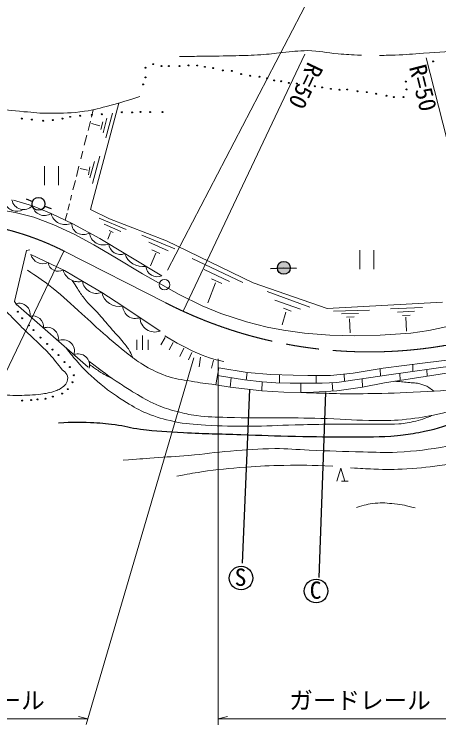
# Model space of a CAD drawing. Units: millimetres, scale not verified. Extents: x 40000 to 680000, y 20000 to 380000.
# Drawn here: x 414158 to 459111, y 240620 to 315854 of the extents above; entities that cross this region are included whole.
import ezdxf
from ezdxf.enums import TextEntityAlignment as Align

# ---------------------------------------------------------------- set-up
doc = ezdxf.new("R2010")
doc.units = ezdxf.units.MM
doc.header["$LTSCALE"] = 1000
doc.linetypes.add('CHAIN', pattern=[18.5, 12, -1.5, 3.5, -1.5])
for name, color, linetype, lineweight in [('M-BGD', 7, 'Continuous', 13), ('M-BMK', 2, 'CHAIN', 13), ('M-STR-HTXT', 7, 'Continuous', 13)]:
    doc.layers.add(name, color=color, linetype=linetype, lineweight=lineweight)
doc.styles.add('ＭＳ ゴシック', font='')
doc.styles.get('ＭＳ ゴシック').set_extended_font_data('MS Gothic')

msp = doc.modelspace()

# ---------------------------------------------------------------- hatches: boundary and pattern name
at = {"layer": 'M-BGD'}
msp.add_hatch(color=256, dxfattribs=at).paths.add_polyline_path([(443377, 288900, 0.97359), (442030, 289128, 0.01338), (442024, 289092, 1)])

# ---------------------------------------------------------------- linework, layer by layer
for p, q in [((425244, 306442), (422223, 295178)), ((422334, 304959), (422534, 305746)), ((423591, 303278), (423974, 304838)), ((424563, 305362), (423843, 302773)), ((421976, 303548), (422223, 304520)), ((423226, 304035), (422329, 304296)), ((423535, 304455), (423320, 303661)), ((421578, 301978), (421846, 303034)), ((421211, 300529), (421417, 301342)), ((422163, 298542), (422654, 300253)), ((423215, 300814), (422457, 297939)), ((417354, 299763), (417354, 297763)), ((418854, 297763), (418854, 299763)), ((420741, 298678), (421014, 299753)), ((421911, 299355), (421132, 299531)), ((422163, 299706), (422009, 298865)), ((420377, 297242), (420630, 298237)), ((420101, 296152), (420238, 296694)), ((414079, 296160), (416079, 295568)), ((419840, 295124), (420003, 295766)), ((411788, 295280), (414255, 294874)), ((416079, 295568), (418061, 294751)), ((422223, 295178), (424250, 294205)), ((414255, 294874), (416246, 294369)), ((416246, 294369), (418349, 293570)), ((418061, 294751), (420374, 293657)), ((419565, 294040), (419758, 294800)), ((423164, 294250), (426010, 293045)), ((424250, 294205), (430265, 291877)), ((418349, 293570), (420578, 292539)), ((420374, 293657), (423206, 292115)), ((425449, 292834), (423683, 293619)), ((424351, 292736), (424064, 292044)), ((424619, 292749), (424195, 292954)), ((420578, 292539), (422597, 291446)), ((423206, 292115), (425968, 290433)), ((427659, 292449), (431155, 291009)), ((422597, 291446), (424826, 290121)), ((430463, 290785), (428407, 291701)), ((430265, 291877), (439449, 287428)), ((415455, 290850), (414179, 285424)), ((415806, 290920), (415455, 290850)), ((415924, 290414), (419485, 288718)), ((425968, 290433), (429778, 288140)), ((429136, 290542), (428603, 289215)), ((428743, 290906), (429575, 290514)), ((450739, 290855), (450739, 288855)), ((452239, 288855), (452239, 290855)), ((424826, 290121), (427728, 288376)), ((432988, 289992), (438372, 287440)), ((419485, 288718), (421392, 287582)), ((427728, 288376), (431640, 286188)), ((434287, 288833), (436942, 287571)), ((421392, 287582), (423424, 286390)), ((435460, 287396), (434647, 285312)), ((435063, 287823), (436138, 287328)), ((439449, 287428), (447283, 284682)), ((423424, 286390), (425664, 284939)), ((431640, 286188), (434051, 284993)), ((440934, 286506), (445455, 284844)), ((414179, 285424), (414418, 285059)), ((414333, 285189), (421977, 278486)), ((441752, 285594), (444485, 284627)), ((447283, 284682), (459494, 285362)), ((425664, 284939), (429604, 282303)), ((434051, 284993), (436028, 284173)), ((442658, 284718), (443478, 284403)), ((447958, 284421), (451762, 284533)), ((453996, 284657), (457374, 284811)), ((454725, 284307), (456533, 284419)), ((436028, 284173), (438762, 283290)), ((442918, 284318), (442544, 282982)), ((448799, 284122), (450621, 284169)), ((449332, 283776), (450135, 283814)), ((455257, 283970), (456071, 283998)), ((455622, 283774), (455706, 282302)), ((438762, 283290), (440928, 282722)), ((449649, 283608), (449743, 282122)), ((458067, 282365), (461012, 282995)), ((440928, 282722), (442653, 282407)), ((442653, 282407), (444903, 282070)), ((456154, 282070), (458067, 282365)), ((427127, 280309), (427127, 281381)), ((427740, 280309), (427740, 281841)), ((428352, 280309), (428352, 281381)), ((430141, 281617), (429693, 280850)), ((430088, 281790), (431416, 281023)), ((444903, 282070), (447574, 281881)), ((447574, 281881), (450181, 281818)), ((450181, 281818), (452894, 281860)), ((452894, 281860), (456154, 282070)), ((430989, 281096), (430568, 280311)), ((431416, 281023), (432182, 280631)), ((432182, 280631), (433079, 280163)), ((432110, 280507), (431680, 279610)), ((432964, 280034), (432615, 279267)), ((433079, 280163), (434042, 279771)), ((433899, 279554), (433740, 278507)), ((434042, 279771), (434827, 279481)), ((434827, 279481), (435547, 279247)), ((435250, 279223), (435034, 278363)), ((435547, 279247), (436360, 279088)), ((453812, 277664), (464818, 279227)), ((457662, 278933), (464497, 279774)), ((435505, 276628), (435833, 278428)), ((435833, 278428), (438820, 277903)), ((453225, 278365), (457662, 278933)), ((464873, 278636), (453373, 276840)), ((456358, 278766), (456349, 278024)), ((438820, 277903), (438715, 277117)), ((438820, 277903), (441343, 277713)), ((441343, 277713), (443678, 277629)), ((442242, 277681), (442232, 276818)), ((443678, 277629), (445234, 277587)), ((447631, 277608), (450029, 277861)), ((448323, 276844), (453812, 277664)), ((449078, 277761), (449111, 276962)), ((450029, 277861), (453225, 278365)), ((452888, 278312), (452926, 277532)), ((454983, 277830), (455008, 277096)), ((457847, 278237), (457888, 277545)), ((435681, 277594), (438523, 277138)), ((437037, 276376), (437120, 277363)), ((438523, 277138), (440416, 276928)), ((440416, 276928), (440358, 275973)), ((440416, 276928), (441867, 276823)), ((445234, 277587), (447631, 277608)), ((446118, 277595), (446127, 276781)), ((451010, 277245), (451041, 276358)), ((437037, 276376), (435505, 276628)), ((440358, 275973), (437037, 276376)), ((441867, 276823), (443360, 276802)), ((443360, 276802), (445043, 276781)), ((444494, 276788), (444493, 275799)), ((445043, 276781), (446746, 276781)), ((446746, 276781), (448323, 276844)), ((447835, 276824), (447882, 275947)), ((448314, 275973), (451041, 276358)), ((453373, 276840), (451041, 276358)), ((442697, 275829), (440358, 275973)), ((445220, 275787), (442697, 275829)), ((445220, 275787), (448314, 275973)), ((448327, 266399), (448747, 267799)), ((448747, 267799), (449167, 266399)), ((449517, 266399), (448817, 266399))]:
    msp.add_line(p, q, dxfattribs=at)
at = {"layer": 'M-BGD', "lineweight": 25}
for p, q in [((415419, 296290), (416095, 296024)), ((417369, 295533), (418064, 295271)), ((441297, 288930), (442700, 288996)), ((442700, 288996), (444033, 288949)), ((439083, 276128), (438280, 257717)), ((447109, 275801), (446427, 256215))]:
    msp.add_line(p, q, dxfattribs=at)
for centre, radius in [((458508, 310862), 50), ((428061, 310184), 50), ((428874, 310562), 50), ((429744, 310366), 50), ((430543, 310366), 50), ((431664, 310366), 50), ((432618, 310436), 50), ((433543, 310422), 50), ((434356, 310282), 50), ((435239, 310156), 50), ((436235, 309903), 50), ((437188, 309847), 50), ((438184, 309511), 50), ((439151, 309343), 50), ((440118, 309230), 50), ((427795, 308417), 50), ((428061, 309160), 50), ((440945, 309076), 50), ((441689, 308852), 50), ((442432, 308754), 50), ((443231, 308571), 50), ((444072, 308501), 50), ((455617, 308721), 50), ((445979, 308221), 50), ((446750, 308109), 50), ((447689, 307955), 50), ((448607, 307852), 50), ((449420, 307880), 50), ((450495, 307693), 50), ((455701, 307899), 50), ((451486, 307599), 50), ((452496, 307431), 50), ((453570, 307226), 50), ((454346, 307076), 50), ((455384, 307085), 50), ((425563, 305466), 50), ((426643, 305452), 50), ((427512, 305508), 50), ((428535, 305494), 50), ((429867, 305494), 50), ((414950, 304807), 50), ((416029, 304695), 50), ((419254, 304807), 50), ((420081, 304989), 50), ((421147, 305102), 50), ((422366, 305200), 50), ((423432, 305256), 50), ((417235, 304569), 50), ((418231, 304639), 50), ((416731, 295774), 683), ((442700, 288996), 683), ((414542, 284357), 50), ((414991, 283656), 50), ((415692, 282899), 50), ((416197, 282409), 50), ((416926, 281609), 50), ((417641, 280951), 50), ((418216, 280348), 50), ((418860, 279759), 50), ((419477, 279030), 50), ((420052, 278497), 50), ((420482, 277633), 50), ((420323, 276885), 50), ((419828, 276156), 50), ((418248, 275361), 50), ((419220, 275679), 50), ((415014, 274950), 50), ((415940, 275006), 50), ((416641, 275072), 50), ((417463, 275137), 50), ((438175, 256155), 1250), ((446119, 254784), 1250)]:
    msp.add_circle(centre, radius, dxfattribs=at)
at = {"layer": 'M-BGD'}
msp.add_circle((430071, 287213), 558, dxfattribs=at)
for centre, radius, start, end in [((414429, 296306), 1321, 197.80459, 300.3105), ((415155, 296423), 1259, 190.64625, 317.24013), ((417356, 295851), 1307, 192.50374, 302.64683), ((419557, 295113), 1540, 193.58786, 295.80939), ((421458, 293748), 1230, 180.99675, 302.35505), ((423588, 292903), 1485, 187.53504, 292.69227), ((425398, 291662), 1244, 185.93375, 291.37196), ((417202, 290758), 1324, 195.07338, 293.98242), ((427800, 291208), 2072, 199.88932, 278.01104), ((418799, 289709), 1071, 188.62899, 300.42681), ((429333, 289312), 1254, 187.13289, 290.80017), ((420962, 289198), 1672, 194.27378, 284.87711), ((422875, 287783), 1497, 187.71152, 291.53022), ((425292, 286819), 1916, 192.92706, 281.19555), ((414693, 284090), 1156, 349.35298, 108.15257), ((426967, 284946), 1303, 180.30476, 292.1271), ((416114, 282768), 1144, 353.14902, 104.35654), ((429051, 283798), 1594, 182.1233, 290.30856), ((417662, 281535), 1170, 346.90831, 110.59724), ((419314, 280159), 1224, 342.74845, 114.75711), ((420940, 278691), 1196, 345.38998, 112.45785)]:
    msp.add_arc(centre, radius, start, end, dxfattribs=at)
for points, knots in [([(470776, 312506), (469078, 312421), (468649, 312398), (467285, 312324), (465237, 312212), (464090, 312143), (462042, 312016), (460260, 311905), (459263, 311830), (457481, 311716), (456320, 311642), (455671, 311570), (454509, 311530), (453848, 311507), (453631, 311500), (452817, 311492)], [0, 0, 0, 0, 1, 1, 1, 2, 2, 2, 3, 3, 3, 4, 4, 4, 5, 5, 5, 5]), ([(450923, 311504), (449728, 311562), (449410, 311582), (448442, 311658), (447179, 311758), (446483, 311982), (445217, 311995), (444173, 312005), (443593, 311876), (442553, 311784), (441660, 311705), (441163, 311619), (440268, 311560), (439234, 311491), (438653, 311490), (437618, 311462), (436255, 311425), (435491, 311429), (434127, 311406), (433169, 311390), (432869, 311385), (431674, 311364)], [0, 0, 0, 0, 1, 1, 1, 2, 2, 2, 3, 3, 3, 4, 4, 4, 5, 5, 5, 6, 6, 6, 7, 7, 7, 7]), ([(390391, 304988), (392136, 305029), (392609, 305048), (394029, 305135), (395881, 305248), (396912, 305408), (398760, 305577), (401158, 305795), (402495, 306028), (404901, 306123), (406994, 306206), (408173, 306265), (410264, 306144), (410926, 306106), (411288, 305995), (411946, 305913), (413202, 305756), (413902, 305638), (415164, 305535), (416254, 305445), (416866, 305359), (417961, 305366), (419384, 305376), (420192, 305362), (421599, 305577), (422664, 305739), (423247, 305917), (424291, 306186), (425536, 306507), (425950, 306648), (427445, 307133)], [0, 0, 0, 0, 1, 1, 1, 2, 2, 2, 3, 3, 3, 4, 4, 4, 5, 5, 5, 6, 6, 6, 7, 7, 7, 8, 8, 8, 9, 9, 9, 10, 10, 10, 10]), ([(415554, 288750), (416650, 288043), (416962, 287822), (417825, 287172), (419107, 286208), (419726, 285543), (420927, 284480), (421981, 283548), (422538, 282988), (423598, 282062), (424604, 281183), (425165, 280686), (426227, 279875), (426920, 279345), (427299, 279025), (428056, 278592), (428860, 278132), (429325, 277881), (430201, 277583), (431220, 277236), (431833, 277182), (432893, 276994), (433907, 276814), (434257, 276772), (435505, 276628)], [0, 0, 0, 0, 1, 1, 1, 2, 2, 2, 3, 3, 3, 4, 4, 4, 5, 5, 5, 6, 6, 6, 7, 7, 7, 8, 8, 8, 8]), ([(426752, 279412), (426615, 279757), (426562, 279866), (426411, 280141), (426185, 280554), (426001, 280752), (425710, 281123), (425283, 281669), (424987, 281927), (424533, 282450), (423995, 283070), (423715, 283437), (423168, 284048), (422553, 284735), (422133, 285055), (421560, 285777), (421254, 286164), (421123, 286410), (420851, 286821), (420635, 287147), (420566, 287252), (420304, 287661)], [0, 0, 0, 0, 1, 1, 1, 2, 2, 2, 3, 3, 3, 4, 4, 4, 5, 5, 5, 6, 6, 6, 7, 7, 7, 7]), ([(398973, 271913), (399031, 272355), (399075, 272580), (399296, 272936), (399554, 273353), (399839, 273491), (400263, 273736), (400584, 273921), (400827, 273865), (401188, 273946), (402272, 274187), (402878, 274321), (403964, 274549), (405297, 274828), (406043, 274992), (407382, 275243), (408167, 275390), (408605, 275499), (409401, 275579), (410414, 275682), (410990, 275617), (412008, 275600), (412913, 275586), (413417, 275490), (414322, 275495), (415267, 275500), (415800, 275495), (416740, 275600), (417380, 275672), (417744, 275724), (418359, 275916), (418799, 276053), (419047, 276177), (419397, 276476), (419579, 276633), (419708, 276738), (419761, 276972), (419826, 277257), (419869, 277466), (419724, 277720), (419591, 277952), (419423, 278010), (419246, 278211), (418697, 278832), (418458, 279238), (417900, 279851), (416901, 280948), (416234, 281457), (415180, 282501), (414616, 283059), (414316, 283388), (413750, 283945), (413267, 284421), (412928, 284621), (412488, 285137), (412139, 285546), (411903, 285758), (411661, 286240), (411567, 286428), (411527, 286502), (411445, 286733)], [0, 0, 0, 0, 1, 1, 1, 2, 2, 2, 3, 3, 3, 4, 4, 4, 5, 5, 5, 6, 6, 6, 7, 7, 7, 8, 8, 8, 9, 9, 9, 10, 10, 10, 11, 11, 11, 12, 12, 12, 13, 13, 13, 14, 14, 14, 15, 15, 15, 16, 16, 16, 17, 17, 17, 18, 18, 18, 19, 19, 19, 20, 20, 20, 20]), ([(444493, 275799), (447897, 275686), (448818, 275642), (451590, 275679), (453772, 275708), (454995, 275735), (457173, 275868), (459315, 275999), (460531, 276023), (462641, 276415), (464124, 276691), (464922, 277000), (466363, 277445), (467773, 277881), (468557, 278145), (469938, 278665), (471921, 279412), (473000, 279911), (474964, 280705), (476352, 281266), (477117, 281609), (478518, 282135), (479732, 282591), (480428, 282802), (481652, 283229), (483426, 283846), (484410, 284219), (486194, 284806), (487631, 285279), (488439, 285536), (489895, 285941), (491364, 286350), (491858, 286465), (493681, 286888)], [0, 0, 0, 0, 1, 1, 1, 2, 2, 2, 3, 3, 3, 4, 4, 4, 5, 5, 5, 6, 6, 6, 7, 7, 7, 8, 8, 8, 9, 9, 9, 10, 10, 10, 11, 11, 11, 11]), ([(422055, 279122), (423648, 277936), (424067, 277596), (425416, 276705), (425987, 276328), (426296, 276100), (426888, 275759), (427777, 275247), (428257, 274917), (429202, 274518), (430039, 274164), (430531, 274013), (431410, 273782), (432196, 273575), (432644, 273474), (433450, 273361), (434713, 273185), (435435, 273217), (436709, 273172), (438893, 273095), (440118, 273155), (442303, 273130), (444258, 273108), (445354, 273099), (447308, 273046), (449297, 272992), (450408, 272838), (452398, 272836), (453688, 272834), (454416, 272823), (455699, 272962), (457007, 273103), (457737, 273229), (459022, 273508), (460333, 273793), (461032, 274093), (462324, 274455), (464275, 275001), (465393, 275222), (467329, 275822), (469217, 276406), (470273, 276747), (472123, 277441), (474076, 278173), (475147, 278643), (477066, 279460), (478666, 280141), (479508, 280647), (481124, 281290), (481831, 281571), (482247, 281677), (482975, 281899), (484702, 282427), (485688, 282657), (487433, 283119), (489472, 283659), (490638, 283868), (492663, 284458), (493586, 284727), (493890, 284813), (495018, 285173)], [0, 0, 0, 0, 1, 1, 1, 2, 2, 2, 3, 3, 3, 4, 4, 4, 5, 5, 5, 6, 6, 6, 7, 7, 7, 8, 8, 8, 9, 9, 9, 10, 10, 10, 11, 11, 11, 12, 12, 12, 13, 13, 13, 14, 14, 14, 15, 15, 15, 16, 16, 16, 17, 17, 17, 18, 18, 18, 19, 19, 19, 20, 20, 20, 20]), ([(425711, 268629), (427290, 268756), (427690, 268787), (428960, 268881), (430388, 268986), (431192, 269010), (432619, 269133), (434359, 269284), (435325, 269466), (437067, 269606), (438887, 269753), (439909, 269836), (441735, 269859), (443166, 269876), (443965, 269754), (445394, 269701), (447624, 269618), (448873, 269552), (451104, 269512), (452509, 269487), (453298, 269400), (454700, 269480), (456794, 269600), (457963, 269765), (460031, 270111), (462790, 270572), (464327, 270914), (467024, 271657), (469137, 272239), (470288, 272679), (472365, 273381), (474423, 274077), (475601, 274407), (477602, 275253), (479365, 275998), (480302, 276537), (481955, 277503), (482907, 278059), (483377, 278472), (484310, 279059), (485273, 279666), (485812, 280011), (486813, 280552), (488160, 281281), (488975, 281571), (490346, 282256), (491483, 282824), (492069, 283245), (493234, 283754), (493968, 284074), (494228, 284182), (495141, 284511)], [0, 0, 0, 0, 1, 1, 1, 2, 2, 2, 3, 3, 3, 4, 4, 4, 5, 5, 5, 6, 6, 6, 7, 7, 7, 8, 8, 8, 9, 9, 9, 10, 10, 10, 11, 11, 11, 12, 12, 12, 13, 13, 13, 14, 14, 14, 15, 15, 15, 16, 16, 16, 17, 17, 17, 17]), ([(419618, 280555), (420123, 279890), (420287, 279705), (420744, 279182), (421681, 278109), (422262, 277547), (423365, 276645), (424357, 275834), (424952, 275423), (426043, 274752), (426853, 274254), (427308, 273961), (428188, 273602), (429279, 273158), (429926, 272987), (431076, 272733), (432357, 272450), (433105, 272449), (434413, 272354), (436216, 272224), (437232, 272226), (439040, 272228), (440935, 272230), (441996, 272321), (443890, 272368), (445232, 272402), (445984, 272421), (447325, 272439), (449006, 272461), (449948, 272443), (451629, 272453), (452894, 272460), (453606, 272395), (454868, 272481), (455577, 272529), (455968, 272629), (456663, 272775), (457065, 272860), (457290, 272919), (457672, 273069), (457941, 273176), (458038, 273220), (458345, 273378)], [0, 0, 0, 0, 1, 1, 1, 2, 2, 2, 3, 3, 3, 4, 4, 4, 5, 5, 5, 6, 6, 6, 7, 7, 7, 8, 8, 8, 9, 9, 9, 10, 10, 10, 11, 11, 11, 12, 12, 12, 13, 13, 13, 14, 14, 14, 14]), ([(424719, 277170), (423955, 277576), (423733, 277684), (423134, 278068), (422736, 278323), (422601, 278413), (422134, 278750)], [0, 0, 0, 0, 1, 1, 1, 2, 2, 2, 2]), ([(449768, 267838), (450941, 267743), (451266, 267725), (452228, 267691), (453591, 267642), (454357, 267646), (455719, 267712), (457304, 267788), (458184, 267948), (459757, 268153), (461794, 268419), (462925, 268639), (464951, 268974), (467575, 269406), (469056, 269593), (471660, 270130), (473853, 270583), (475054, 270960), (477233, 271476), (478850, 271859), (479746, 272117), (481376, 272443), (482627, 272694), (483332, 272819), (484593, 273011), (485626, 273168), (486216, 273179), (487243, 273369), (488001, 273509), (488445, 273557), (489157, 273852), (489705, 274080), (489970, 274299), (490468, 274624), (491222, 275116), (491607, 275447), (492360, 275941), (492813, 276238), (493064, 276411), (493538, 276670), (493822, 276826), (493973, 276938), (494281, 277035), (494649, 277150), (494829, 277138), (495262, 277133)], [0, 0, 0, 0, 1, 1, 1, 2, 2, 2, 3, 3, 3, 4, 4, 4, 5, 5, 5, 6, 6, 6, 7, 7, 7, 8, 8, 8, 9, 9, 9, 10, 10, 10, 11, 11, 11, 12, 12, 12, 13, 13, 13, 14, 14, 14, 15, 15, 15, 15]), ([(458586, 275930), (458352, 276132), (458266, 276197), (458040, 276336), (457734, 276524), (457542, 276601), (457198, 276701), (456684, 276850), (456371, 276812), (455839, 276869), (455270, 276930), (455084, 276943), (454381, 276998)], [0, 0, 0, 0, 1, 1, 1, 2, 2, 2, 3, 3, 3, 4, 4, 4, 4]), ([(431388, 266934), (432616, 267182), (432961, 267237), (433975, 267396), (435803, 267684), (436841, 267746), (438685, 267901), (440250, 268033), (441132, 268056), (442702, 268090), (444731, 268135), (445415, 268097), (447896, 268006)], [0, 0, 0, 0, 1, 1, 1, 2, 2, 2, 3, 3, 3, 4, 4, 4, 4]), ([(450408, 263632), (451273, 263902), (451584, 263996), (452363, 264074), (453165, 264153), (453623, 264095), (454424, 264010), (455289, 263919), (455607, 263837), (456611, 263590)], [0, 0, 0, 0, 1, 1, 1, 2, 2, 2, 3, 3, 3, 3])]:
    msp.add_open_spline(points, degree=3, knots=knots, dxfattribs=at)
at = {"layer": 'M-BGD', "lineweight": 25}
msp.add_open_spline([(418859, 272598), (420447, 272669), (420911, 272703), (422224, 272640), (423245, 272591), (423818, 272547), (424831, 272408), (425890, 272264), (426464, 272066), (427523, 271925), (429295, 271687), (430302, 271673), (432087, 271567), (434458, 271427), (435790, 271437), (438164, 271357), (440415, 271281), (441675, 271212), (443926, 271168), (446180, 271123), (447442, 271107), (449696, 271119), (451662, 271128), (452771, 271059), (454729, 271245), (455616, 271329), (456109, 271420), (456986, 271581), (458733, 271903), (459335, 272148), (461367, 272801)], degree=3, knots=[0, 0, 0, 0, 1, 1, 1, 2, 2, 2, 3, 3, 3, 4, 4, 4, 5, 5, 5, 6, 6, 6, 7, 7, 7, 8, 8, 8, 9, 9, 9, 10, 10, 10, 10], dxfattribs=at)
at = {"layer": 'M-BMK'}
msp.add_line((419519, 290732), (430209, 285292), dxfattribs=at)
for centre, radius, start, end in [((405876, 263913), 30090, 63.03593, 77.94706), ((451765, 327433), 47334, 242.90985, 283.24287)]:
    msp.add_arc(centre, radius, start, end, dxfattribs=at)
at = {"layer": 'M-STR-HTXT'}
for p, q in [((446520, 319739), (430389, 288747)), ((432033, 284408), (444933, 311628)), ((465176, 282039), (457784, 311240)), ((419427, 290778), (407975, 266906)), ((421787, 240645), (433189, 279466)), ((435756, 240620), (435756, 279359)), ((397083, 241241), (421962, 241241)), ((421962, 241241), (420962, 241491)), ((435756, 241241), (436756, 241491)), ((435756, 241241), (475267, 241241))]:
    msp.add_line(p, q, dxfattribs=at)

# ---------------------------------------------------------------- texts
at = {"layer": 'M-BGD', "style": 'ＭＳ ゴシック'}
for s, p in [('S', (437496, 254781)), ('C', (445440, 253410))]:
    msp.add_text(s, height=1833, dxfattribs=at).set_placement(p, align=Align.BOTTOM_LEFT)
at = {"layer": 'M-STR-HTXT', "style": 'ＭＳ ゴシック'}
for rotation, p in [(244.643, (443707, 308887)), (284.207, (456033, 307700))]:
    msp.add_text('R=50', height=1833, rotation=rotation, dxfattribs=at).set_placement(p, align=Align.BOTTOM_CENTER)
for p in [(402393, 241739), (443269, 241739)]:
    msp.add_text('ガードレール', height=1833, dxfattribs=at).set_placement(p, align=Align.BOTTOM_LEFT)

doc.saveas('drawing.dxf')
